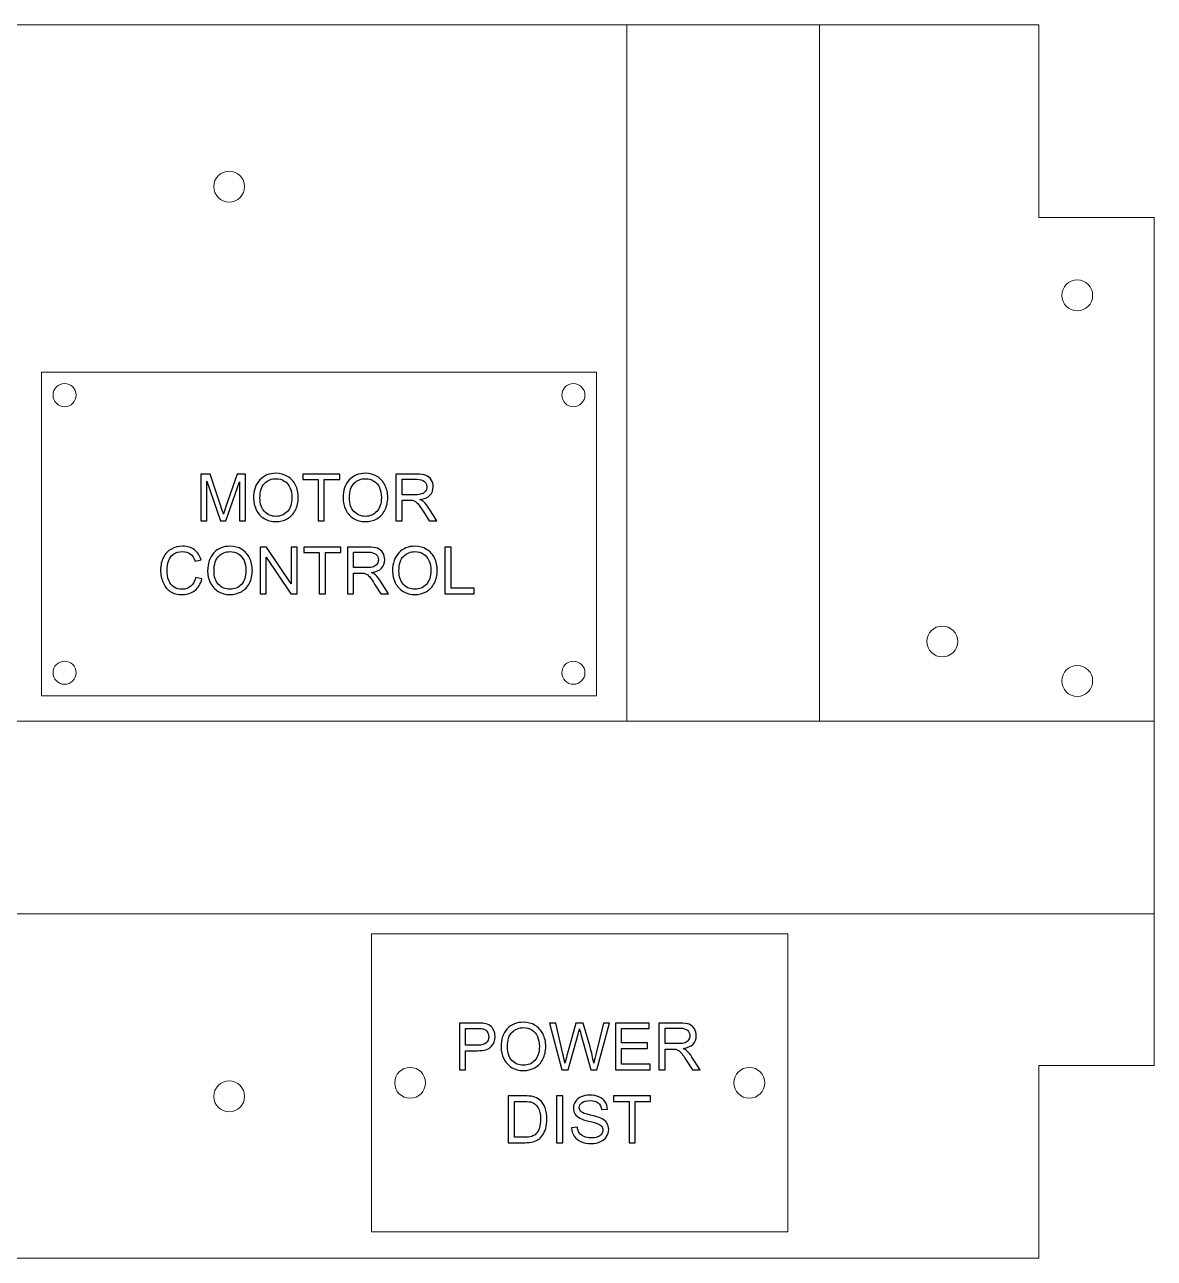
# Model space of a CAD drawing. Header units: millimetres. Extents: x -123 to 400, y -89 to 71.
# Drawn here: x 253.2 to 399.8, y -88.7 to 71.3 of the extents above; entities that cross this region are included whole.
import ezdxf

# ---------------------------------------------------------------- set-up
doc = ezdxf.new("R2010")
doc.units = ezdxf.units.MM
doc.header["$MEASUREMENT"] = 0
doc.layers.add('Layer 1', color=7, linetype='Continuous')

msp = doc.modelspace()

# ---------------------------------------------------------------- linework, layer by layer
at = {"layer": 'Layer 1', "color": 250, "lineweight": 20}
for points in [[(331.3359, -19.0245), (356.3359, -19.0245), (356.3359, 71.3127), (331.3359, 71.3127), (331.3359, -19.0245)], [(255.4112, -15.7364), (327.4112, -15.7364), (327.4112, 26.2636), (255.4112, 26.2636), (255.4112, -15.7364)], [(251.0553, -44.0246), (399.7633, -44.0246), (399.7633, -19.0246), (251.0553, -19.0246), (251.0553, -44.0246)], [(298.2304, -85.2494), (352.2304, -85.2494), (352.2304, -46.611), (298.2304, -46.611), (298.2304, -85.2494)]]:
    msp.add_lwpolyline(points, close=True, dxfattribs=at)
for centre, major_axis in [((279.7634, 50.3127), (0, 2)), ((389.7633, 36.1984), (0, 2)), ((258.4112, 23.2636), (0, 1.5)), ((324.4112, 23.2636), (0, 1.5)), ((372.2633, -8.6874), (0, 2)), ((258.4112, -12.7364), (0, 1.5)), ((324.4112, -12.7364), (0, 1.5)), ((389.7633, -13.8016), (0, 2)), ((303.2304, -65.9302), (0, 2)), ((347.2304, -65.9302), (0, 2)), ((279.7634, -67.6873), (0, 2))]:
    msp.add_ellipse(centre, major_axis=major_axis, ratio=1, dxfattribs=at)
msp.add_open_spline([(174.7633, 71.3127), (174.7633, 71.3127), (384.7633, 71.3127), (384.7633, 71.3127), (384.7633, 71.3127), (384.7633, 71.3127), (384.7633, 46.3127), (384.7633, 46.3127), (384.7633, 46.3127), (384.7633, 46.3127), (399.7633, 46.3127), (399.7633, 46.3127), (399.7633, 46.3127), (399.7633, 46.3127), (399.7633, -63.6873), (399.7633, -63.6873), (399.7633, -63.6873), (399.7633, -63.6873), (384.7633, -63.6873), (384.7633, -63.6873), (384.7633, -63.6873), (384.7633, -63.6873), (384.7633, -88.6873), (384.7633, -88.6873), (384.7633, -88.6873), (384.7633, -88.6873), (174.7633, -88.6873), (174.7633, -88.6873), (174.7633, -88.6873), (174.7633, -88.6873), (174.7633, -63.6873), (174.7633, -63.6873), (174.7633, -63.6873), (174.7633, -63.6873), (159.7633, -63.6873), (159.7633, -63.6873), (159.7633, -63.6873), (159.7633, -63.6873), (159.7633, 46.3127), (159.7633, 46.3127), (159.7633, 46.3127), (159.7633, 46.3127), (174.7633, 46.3127), (174.7633, 46.3127), (174.7633, 46.3127), (174.7633, 46.3127), (174.7633, 71.3127), (174.7633, 71.3127)], degree=3, knots=[0, 0, 0, 0, 0.07692308, 0.07692308, 0.07692308, 0.07692308, 0.15384615, 0.15384615, 0.15384615, 0.15384615, 0.23076923, 0.23076923, 0.23076923, 0.23076923, 0.30769231, 0.30769231, 0.30769231, 0.30769231, 0.38461538, 0.38461538, 0.38461538, 0.38461538, 0.46153846, 0.46153846, 0.46153846, 0.46153846, 0.53846154, 0.53846154, 0.53846154, 0.53846154, 0.61538462, 0.61538462, 0.61538462, 0.61538462, 0.69230769, 0.69230769, 0.69230769, 0.69230769, 0.76923077, 0.76923077, 0.76923077, 0.76923077, 0.84615385, 0.84615385, 0.84615385, 0.84615385, 1, 1, 1, 1], dxfattribs=at)
at = {"layer": 'Layer 1', "color": 250}
for points, knots in [([(276.0978, 6.9618), (276.0978, 6.9618), (276.0978, 13.024), (276.0978, 13.024), (276.0978, 13.024), (276.0978, 13.024), (277.3001, 13.024), (277.3001, 13.024), (277.3001, 13.024), (277.3001, 13.024), (278.7338, 8.7328), (278.7338, 8.7328), (278.7338, 8.7328), (278.8664, 8.3334), (278.9624, 8.0342), (279.023, 7.8353), (279.023, 7.8353), (279.0922, 8.0554), (279.2008, 8.38), (279.3476, 8.8075), (279.3476, 8.8075), (279.3476, 8.8075), (280.8067, 13.024), (280.8067, 13.024), (280.8067, 13.024), (280.8067, 13.024), (281.8806, 13.024), (281.8806, 13.024), (281.8806, 13.024), (281.8806, 13.024), (281.8806, 6.9618), (281.8806, 6.9618), (281.8806, 6.9618), (281.8806, 6.9618), (281.1101, 6.9618), (281.1101, 6.9618), (281.1101, 6.9618), (281.1101, 6.9618), (281.1101, 12.0334), (281.1101, 12.0334), (281.1101, 12.0334), (281.1101, 12.0334), (279.3405, 6.9618), (279.3405, 6.9618), (279.3405, 6.9618), (279.3405, 6.9618), (278.6181, 6.9618), (278.6181, 6.9618), (278.6181, 6.9618), (278.6181, 6.9618), (276.8683, 12.1265), (276.8683, 12.1265), (276.8683, 12.1265), (276.8683, 12.1265), (276.8683, 6.9618), (276.8683, 6.9618), (276.8683, 6.9618), (276.8683, 6.9618), (276.0978, 6.9618), (276.0978, 6.9618)], [0, 0, 0, 0, 0.0625, 0.0625, 0.0625, 0.0625, 0.125, 0.125, 0.125, 0.125, 0.1875, 0.1875, 0.1875, 0.1875, 0.25, 0.25, 0.25, 0.25, 0.3125, 0.3125, 0.3125, 0.3125, 0.375, 0.375, 0.375, 0.375, 0.4375, 0.4375, 0.4375, 0.4375, 0.5, 0.5, 0.5, 0.5, 0.5625, 0.5625, 0.5625, 0.5625, 0.625, 0.625, 0.625, 0.625, 0.6875, 0.6875, 0.6875, 0.6875, 0.75, 0.75, 0.75, 0.75, 0.8125, 0.8125, 0.8125, 0.8125, 0.875, 0.875, 0.875, 0.875, 1, 1, 1, 1]), ([(282.922, 9.9124), (282.922, 10.9172), (283.1929, 11.7046), (283.7334, 12.2732), (283.7334, 12.2732), (284.2739, 12.8419), (284.9709, 13.1256), (285.8261, 13.1256), (285.8261, 13.1256), (286.3863, 13.1256), (286.8901, 12.9915), (287.3402, 12.7248), (287.3402, 12.7248), (287.7889, 12.4581), (288.1318, 12.0856), (288.3675, 11.6072), (288.3675, 11.6072), (288.6032, 11.1302), (288.7217, 10.5884), (288.7217, 9.983), (288.7217, 9.983), (288.7217, 9.3692), (288.5975, 8.8188), (288.3492, 8.3348), (288.3492, 8.3348), (288.1008, 7.8494), (287.7494, 7.4825), (287.2951, 7.2341), (287.2951, 7.2341), (286.8393, 6.9844), (286.3482, 6.8602), (285.8218, 6.8602), (285.8218, 6.8602), (285.2503, 6.8602), (284.7409, 6.9985), (284.2908, 7.2737), (284.2908, 7.2737), (283.842, 7.5488), (283.5006, 7.9242), (283.2691, 8.4011), (283.2691, 8.4011), (283.0377, 8.8767), (282.922, 9.3805), (282.922, 9.9124)], [0, 0, 0, 0, 0.08333333, 0.08333333, 0.08333333, 0.08333333, 0.16666667, 0.16666667, 0.16666667, 0.16666667, 0.25, 0.25, 0.25, 0.25, 0.33333333, 0.33333333, 0.33333333, 0.33333333, 0.41666667, 0.41666667, 0.41666667, 0.41666667, 0.5, 0.5, 0.5, 0.5, 0.58333333, 0.58333333, 0.58333333, 0.58333333, 0.66666667, 0.66666667, 0.66666667, 0.66666667, 0.75, 0.75, 0.75, 0.75, 0.83333333, 0.83333333, 0.83333333, 0.83333333, 1, 1, 1, 1]), ([(291.2942, 6.9618), (291.2942, 6.9618), (291.2942, 12.3128), (291.2942, 12.3128), (291.2942, 12.3128), (291.2942, 12.3128), (289.296, 12.3128), (289.296, 12.3128), (289.296, 12.3128), (289.296, 12.3128), (289.296, 13.024), (289.296, 13.024), (289.296, 13.024), (289.296, 13.024), (294.0967, 13.024), (294.0967, 13.024), (294.0967, 13.024), (294.0967, 13.024), (294.0967, 12.3128), (294.0967, 12.3128), (294.0967, 12.3128), (294.0967, 12.3128), (292.0985, 12.3128), (292.0985, 12.3128), (292.0985, 12.3128), (292.0985, 12.3128), (292.0985, 6.9618), (292.0985, 6.9618), (292.0985, 6.9618), (292.0985, 6.9618), (291.2942, 6.9618), (291.2942, 6.9618)], [0, 0, 0, 0, 0.11111111, 0.11111111, 0.11111111, 0.11111111, 0.22222222, 0.22222222, 0.22222222, 0.22222222, 0.33333333, 0.33333333, 0.33333333, 0.33333333, 0.44444444, 0.44444444, 0.44444444, 0.44444444, 0.55555556, 0.55555556, 0.55555556, 0.55555556, 0.66666667, 0.66666667, 0.66666667, 0.66666667, 0.77777778, 0.77777778, 0.77777778, 0.77777778, 1, 1, 1, 1]), ([(294.527, 9.9124), (294.527, 10.9172), (294.7979, 11.7046), (295.3384, 12.2732), (295.3384, 12.2732), (295.8789, 12.8419), (296.5759, 13.1256), (297.4311, 13.1256), (297.4311, 13.1256), (297.9913, 13.1256), (298.4951, 12.9915), (298.9452, 12.7248), (298.9452, 12.7248), (299.3939, 12.4581), (299.7368, 12.0856), (299.9725, 11.6072), (299.9725, 11.6072), (300.2082, 11.1302), (300.3267, 10.5884), (300.3267, 9.983), (300.3267, 9.983), (300.3267, 9.3692), (300.2025, 8.8188), (299.9542, 8.3348), (299.9542, 8.3348), (299.7058, 7.8494), (299.3544, 7.4825), (298.9001, 7.2341), (298.9001, 7.2341), (298.4443, 6.9844), (297.9532, 6.8602), (297.4268, 6.8602), (297.4268, 6.8602), (296.8553, 6.8602), (296.3459, 6.9985), (295.8958, 7.2737), (295.8958, 7.2737), (295.447, 7.5488), (295.1056, 7.9242), (294.8741, 8.4011), (294.8741, 8.4011), (294.6427, 8.8767), (294.527, 9.3805), (294.527, 9.9124)], [0, 0, 0, 0, 0.08333333, 0.08333333, 0.08333333, 0.08333333, 0.16666667, 0.16666667, 0.16666667, 0.16666667, 0.25, 0.25, 0.25, 0.25, 0.33333333, 0.33333333, 0.33333333, 0.33333333, 0.41666667, 0.41666667, 0.41666667, 0.41666667, 0.5, 0.5, 0.5, 0.5, 0.58333333, 0.58333333, 0.58333333, 0.58333333, 0.66666667, 0.66666667, 0.66666667, 0.66666667, 0.75, 0.75, 0.75, 0.75, 0.83333333, 0.83333333, 0.83333333, 0.83333333, 1, 1, 1, 1]), ([(301.3752, 6.9618), (301.3752, 6.9618), (301.3752, 13.024), (301.3752, 13.024), (301.3752, 13.024), (301.3752, 13.024), (304.0619, 13.024), (304.0619, 13.024), (304.0619, 13.024), (304.6024, 13.024), (305.013, 12.9689), (305.2938, 12.8603), (305.2938, 12.8603), (305.5747, 12.7516), (305.799, 12.5597), (305.9669, 12.2845), (305.9669, 12.2845), (306.1349, 12.0094), (306.2181, 11.7046), (306.2181, 11.3715), (306.2181, 11.3715), (306.2181, 10.9411), (306.0784, 10.5785), (305.8004, 10.2836), (305.8004, 10.2836), (305.5224, 9.9886), (305.0935, 9.8024), (304.5121, 9.7219), (304.5121, 9.7219), (304.7252, 9.6203), (304.886, 9.5187), (304.9961, 9.42), (304.9961, 9.42), (305.2303, 9.2055), (305.4519, 8.936), (305.6593, 8.6128), (305.6593, 8.6128), (305.6593, 8.6128), (306.7078, 6.9618), (306.7078, 6.9618), (306.7078, 6.9618), (306.7078, 6.9618), (305.7059, 6.9618), (305.7059, 6.9618), (305.7059, 6.9618), (305.7059, 6.9618), (304.9044, 8.2233), (304.9044, 8.2233), (304.9044, 8.2233), (304.6715, 8.5888), (304.4782, 8.8668), (304.3272, 9.0601), (304.3272, 9.0601), (304.1748, 9.2535), (304.0394, 9.3875), (303.9194, 9.4651), (303.9194, 9.4651), (303.8009, 9.5413), (303.6781, 9.5949), (303.5539, 9.626), (303.5539, 9.626), (303.4636, 9.6443), (303.3155, 9.6542), (303.108, 9.6542), (303.108, 9.6542), (303.108, 9.6542), (302.1795, 9.6542), (302.1795, 9.6542), (302.1795, 9.6542), (302.1795, 9.6542), (302.1795, 6.9618), (302.1795, 6.9618), (302.1795, 6.9618), (302.1795, 6.9618), (301.3752, 6.9618), (301.3752, 6.9618)], [0, 0, 0, 0, 0.05, 0.05, 0.05, 0.05, 0.1, 0.1, 0.1, 0.1, 0.15, 0.15, 0.15, 0.15, 0.2, 0.2, 0.2, 0.2, 0.25, 0.25, 0.25, 0.25, 0.3, 0.3, 0.3, 0.3, 0.35, 0.35, 0.35, 0.35, 0.4, 0.4, 0.4, 0.4, 0.45, 0.45, 0.45, 0.45, 0.5, 0.5, 0.5, 0.5, 0.55, 0.55, 0.55, 0.55, 0.6, 0.6, 0.6, 0.6, 0.65, 0.65, 0.65, 0.65, 0.7, 0.7, 0.7, 0.7, 0.75, 0.75, 0.75, 0.75, 0.8, 0.8, 0.8, 0.8, 0.85, 0.85, 0.85, 0.85, 0.9, 0.9, 0.9, 0.9, 1, 1, 1, 1]), ([(283.7517, 9.8983), (283.7517, 9.1688), (283.9479, 8.5945), (284.3402, 8.1754), (284.3402, 8.1754), (284.7325, 7.7563), (285.2249, 7.546), (285.8176, 7.546), (285.8176, 7.546), (286.4216, 7.546), (286.9169, 7.7577), (287.3078, 8.181), (287.3078, 8.181), (287.6972, 8.6043), (287.892, 9.2055), (287.892, 9.9844), (287.892, 9.9844), (287.892, 10.4769), (287.8087, 10.9073), (287.6422, 11.2742), (287.6422, 11.2742), (287.4757, 11.6411), (287.2316, 11.9261), (286.9112, 12.1279), (286.9112, 12.1279), (286.5895, 12.3297), (286.2297, 12.4313), (285.8303, 12.4313), (285.8303, 12.4313), (285.263, 12.4313), (284.7748, 12.2366), (284.3656, 11.8471), (284.3656, 11.8471), (283.9564, 11.4576), (283.7517, 10.8085), (283.7517, 9.8983)], [0, 0, 0, 0, 0.1, 0.1, 0.1, 0.1, 0.2, 0.2, 0.2, 0.2, 0.3, 0.3, 0.3, 0.3, 0.4, 0.4, 0.4, 0.4, 0.5, 0.5, 0.5, 0.5, 0.6, 0.6, 0.6, 0.6, 0.7, 0.7, 0.7, 0.7, 0.8, 0.8, 0.8, 0.8, 1, 1, 1, 1]), ([(295.3567, 9.8983), (295.3567, 9.1688), (295.5529, 8.5945), (295.9452, 8.1754), (295.9452, 8.1754), (296.3375, 7.7563), (296.8299, 7.546), (297.4226, 7.546), (297.4226, 7.546), (298.0266, 7.546), (298.5219, 7.7577), (298.9128, 8.181), (298.9128, 8.181), (299.3022, 8.6043), (299.497, 9.2055), (299.497, 9.9844), (299.497, 9.9844), (299.497, 10.4769), (299.4137, 10.9073), (299.2472, 11.2742), (299.2472, 11.2742), (299.0807, 11.6411), (298.8366, 11.9261), (298.5162, 12.1279), (298.5162, 12.1279), (298.1945, 12.3297), (297.8347, 12.4313), (297.4353, 12.4313), (297.4353, 12.4313), (296.868, 12.4313), (296.3798, 12.2366), (295.9706, 11.8471), (295.9706, 11.8471), (295.5614, 11.4576), (295.3567, 10.8085), (295.3567, 9.8983)], [0, 0, 0, 0, 0.1, 0.1, 0.1, 0.1, 0.2, 0.2, 0.2, 0.2, 0.3, 0.3, 0.3, 0.3, 0.4, 0.4, 0.4, 0.4, 0.5, 0.5, 0.5, 0.5, 0.6, 0.6, 0.6, 0.6, 0.7, 0.7, 0.7, 0.7, 0.8, 0.8, 0.8, 0.8, 1, 1, 1, 1]), ([(302.1795, 10.3485), (302.1795, 10.3485), (303.9011, 10.3485), (303.9011, 10.3485), (303.9011, 10.3485), (304.268, 10.3485), (304.553, 10.3866), (304.759, 10.4628), (304.759, 10.4628), (304.9651, 10.5376), (305.1217, 10.6589), (305.2275, 10.8268), (305.2275, 10.8268), (305.3348, 10.9934), (305.3884, 11.174), (305.3884, 11.3701), (305.3884, 11.3701), (305.3884, 11.6566), (305.2854, 11.8937), (305.0779, 12.0785), (305.0779, 12.0785), (304.8705, 12.2634), (304.5431, 12.3551), (304.0958, 12.3551), (304.0958, 12.3551), (304.0958, 12.3551), (302.1795, 12.3551), (302.1795, 12.3551), (302.1795, 12.3551), (302.1795, 12.3551), (302.1795, 10.3485), (302.1795, 10.3485)], [0, 0, 0, 0, 0.11111111, 0.11111111, 0.11111111, 0.11111111, 0.22222222, 0.22222222, 0.22222222, 0.22222222, 0.33333333, 0.33333333, 0.33333333, 0.33333333, 0.44444444, 0.44444444, 0.44444444, 0.44444444, 0.55555556, 0.55555556, 0.55555556, 0.55555556, 0.66666667, 0.66666667, 0.66666667, 0.66666667, 0.77777778, 0.77777778, 0.77777778, 0.77777778, 1, 1, 1, 1]), ([(275.4142, -0.3703), (275.4142, -0.3703), (276.2185, -0.5735), (276.2185, -0.5735), (276.2185, -0.5735), (276.0506, -1.2325), (275.7486, -1.7335), (275.3126, -2.0792), (275.3126, -2.0792), (274.8765, -2.4249), (274.3431, -2.5985), (273.7123, -2.5985), (273.7123, -2.5985), (273.0604, -2.5985), (272.5298, -2.4659), (272.1206, -2.1992), (272.1206, -2.1992), (271.7114, -1.9339), (271.4009, -1.5486), (271.1879, -1.0449), (271.1879, -1.0449), (270.9748, -0.5397), (270.8675, 0.0008), (270.8675, 0.5793), (270.8675, 0.5793), (270.8675, 1.2101), (270.9875, 1.7604), (271.2288, 2.2303), (271.2288, 2.2303), (271.4701, 2.7002), (271.813, 3.0573), (272.2575, 3.3014), (272.2575, 3.3014), (272.702, 3.5455), (273.1916, 3.6669), (273.725, 3.6669), (273.725, 3.6669), (274.3318, 3.6669), (274.8412, 3.513), (275.2533, 3.204), (275.2533, 3.204), (275.6667, 2.895), (275.9546, 2.4618), (276.1169, 1.903), (276.1169, 1.903), (276.1169, 1.903), (275.3295, 1.7167), (275.3295, 1.7167), (275.3295, 1.7167), (275.1898, 2.157), (274.9852, 2.4787), (274.7185, 2.6791), (274.7185, 2.6791), (274.4518, 2.8809), (274.1159, 2.9811), (273.7109, 2.9811), (273.7109, 2.9811), (273.2467, 2.9811), (272.8572, 2.8696), (272.5454, 2.6466), (272.5454, 2.6466), (272.2335, 2.4237), (272.0134, 2.1231), (271.8878, 1.7477), (271.8878, 1.7477), (271.7608, 1.371), (271.6973, 0.9829), (271.6973, 0.5836), (271.6973, 0.5836), (271.6973, 0.0685), (271.7721, -0.3816), (271.9216, -0.7655), (271.9216, -0.7655), (272.0712, -1.1507), (272.3041, -1.4372), (272.6201, -1.6277), (272.6201, -1.6277), (272.9362, -1.8182), (273.2777, -1.9127), (273.646, -1.9127), (273.646, -1.9127), (274.0948, -1.9127), (274.4729, -1.7829), (274.7834, -1.5246), (274.7834, -1.5246), (275.0938, -1.265), (275.3041, -0.8812), (275.4142, -0.3703)], [0, 0, 0, 0, 0.04347826, 0.04347826, 0.04347826, 0.04347826, 0.08695652, 0.08695652, 0.08695652, 0.08695652, 0.13043478, 0.13043478, 0.13043478, 0.13043478, 0.17391304, 0.17391304, 0.17391304, 0.17391304, 0.2173913, 0.2173913, 0.2173913, 0.2173913, 0.26086957, 0.26086957, 0.26086957, 0.26086957, 0.30434783, 0.30434783, 0.30434783, 0.30434783, 0.34782609, 0.34782609, 0.34782609, 0.34782609, 0.39130435, 0.39130435, 0.39130435, 0.39130435, 0.43478261, 0.43478261, 0.43478261, 0.43478261, 0.47826087, 0.47826087, 0.47826087, 0.47826087, 0.52173913, 0.52173913, 0.52173913, 0.52173913, 0.56521739, 0.56521739, 0.56521739, 0.56521739, 0.60869565, 0.60869565, 0.60869565, 0.60869565, 0.65217391, 0.65217391, 0.65217391, 0.65217391, 0.69565217, 0.69565217, 0.69565217, 0.69565217, 0.73913043, 0.73913043, 0.73913043, 0.73913043, 0.7826087, 0.7826087, 0.7826087, 0.7826087, 0.82608696, 0.82608696, 0.82608696, 0.82608696, 0.86956522, 0.86956522, 0.86956522, 0.86956522, 0.91304348, 0.91304348, 0.91304348, 0.91304348, 1, 1, 1, 1]), ([(276.965, 0.4537), (276.965, 1.4585), (277.2359, 2.2459), (277.7764, 2.8145), (277.7764, 2.8145), (278.3169, 3.3832), (279.0139, 3.6669), (279.8691, 3.6669), (279.8691, 3.6669), (280.4293, 3.6669), (280.9331, 3.5328), (281.3832, 3.2661), (281.3832, 3.2661), (281.8319, 2.9994), (282.1748, 2.6269), (282.4105, 2.1485), (282.4105, 2.1485), (282.6462, 1.6715), (282.7647, 1.1297), (282.7647, 0.5243), (282.7647, 0.5243), (282.7647, -0.0895), (282.6405, -0.6399), (282.3922, -1.1239), (282.3922, -1.1239), (282.1438, -1.6093), (281.7924, -1.9762), (281.3381, -2.2246), (281.3381, -2.2246), (280.8823, -2.4743), (280.3912, -2.5985), (279.8648, -2.5985), (279.8648, -2.5985), (279.2933, -2.5985), (278.7839, -2.4602), (278.3338, -2.185), (278.3338, -2.185), (277.885, -1.9099), (277.5436, -1.5345), (277.3121, -1.0576), (277.3121, -1.0576), (277.0807, -0.582), (276.965, -0.0782), (276.965, 0.4537)], [0, 0, 0, 0, 0.08333333, 0.08333333, 0.08333333, 0.08333333, 0.16666667, 0.16666667, 0.16666667, 0.16666667, 0.25, 0.25, 0.25, 0.25, 0.33333333, 0.33333333, 0.33333333, 0.33333333, 0.41666667, 0.41666667, 0.41666667, 0.41666667, 0.5, 0.5, 0.5, 0.5, 0.58333333, 0.58333333, 0.58333333, 0.58333333, 0.66666667, 0.66666667, 0.66666667, 0.66666667, 0.75, 0.75, 0.75, 0.75, 0.83333333, 0.83333333, 0.83333333, 0.83333333, 1, 1, 1, 1]), ([(283.7878, -2.4969), (283.7878, -2.4969), (283.7878, 3.5653), (283.7878, 3.5653), (283.7878, 3.5653), (283.7878, 3.5653), (284.6119, 3.5653), (284.6119, 3.5653), (284.6119, 3.5653), (284.6119, 3.5653), (287.7925, -1.193), (287.7925, -1.193), (287.7925, -1.193), (287.7925, -1.193), (287.7925, 3.5653), (287.7925, 3.5653), (287.7925, 3.5653), (287.7925, 3.5653), (288.563, 3.5653), (288.563, 3.5653), (288.563, 3.5653), (288.563, 3.5653), (288.563, -2.4969), (288.563, -2.4969), (288.563, -2.4969), (288.563, -2.4969), (287.7389, -2.4969), (287.7389, -2.4969), (287.7389, -2.4969), (287.7389, -2.4969), (284.5582, 2.2614), (284.5582, 2.2614), (284.5582, 2.2614), (284.5582, 2.2614), (284.5582, -2.4969), (284.5582, -2.4969), (284.5582, -2.4969), (284.5582, -2.4969), (283.7878, -2.4969), (283.7878, -2.4969)], [0, 0, 0, 0, 0.09090909, 0.09090909, 0.09090909, 0.09090909, 0.18181818, 0.18181818, 0.18181818, 0.18181818, 0.27272727, 0.27272727, 0.27272727, 0.27272727, 0.36363636, 0.36363636, 0.36363636, 0.36363636, 0.45454545, 0.45454545, 0.45454545, 0.45454545, 0.54545455, 0.54545455, 0.54545455, 0.54545455, 0.63636364, 0.63636364, 0.63636364, 0.63636364, 0.72727273, 0.72727273, 0.72727273, 0.72727273, 0.81818182, 0.81818182, 0.81818182, 0.81818182, 1, 1, 1, 1]), ([(291.4516, -2.4969), (291.4516, -2.4969), (291.4516, 2.8541), (291.4516, 2.8541), (291.4516, 2.8541), (291.4516, 2.8541), (289.4534, 2.8541), (289.4534, 2.8541), (289.4534, 2.8541), (289.4534, 2.8541), (289.4534, 3.5653), (289.4534, 3.5653), (289.4534, 3.5653), (289.4534, 3.5653), (294.2541, 3.5653), (294.2541, 3.5653), (294.2541, 3.5653), (294.2541, 3.5653), (294.2541, 2.8541), (294.2541, 2.8541), (294.2541, 2.8541), (294.2541, 2.8541), (292.2559, 2.8541), (292.2559, 2.8541), (292.2559, 2.8541), (292.2559, 2.8541), (292.2559, -2.4969), (292.2559, -2.4969), (292.2559, -2.4969), (292.2559, -2.4969), (291.4516, -2.4969), (291.4516, -2.4969)], [0, 0, 0, 0, 0.11111111, 0.11111111, 0.11111111, 0.11111111, 0.22222222, 0.22222222, 0.22222222, 0.22222222, 0.33333333, 0.33333333, 0.33333333, 0.33333333, 0.44444444, 0.44444444, 0.44444444, 0.44444444, 0.55555556, 0.55555556, 0.55555556, 0.55555556, 0.66666667, 0.66666667, 0.66666667, 0.66666667, 0.77777778, 0.77777778, 0.77777778, 0.77777778, 1, 1, 1, 1]), ([(295.0993, -2.4969), (295.0993, -2.4969), (295.0993, 3.5653), (295.0993, 3.5653), (295.0993, 3.5653), (295.0993, 3.5653), (297.786, 3.5653), (297.786, 3.5653), (297.786, 3.5653), (298.3265, 3.5653), (298.7371, 3.5102), (299.0179, 3.4016), (299.0179, 3.4016), (299.2988, 3.2929), (299.5231, 3.101), (299.691, 2.8258), (299.691, 2.8258), (299.859, 2.5507), (299.9422, 2.2459), (299.9422, 1.9128), (299.9422, 1.9128), (299.9422, 1.4824), (299.8025, 1.1198), (299.5245, 0.8249), (299.5245, 0.8249), (299.2465, 0.5299), (298.8176, 0.3437), (298.2362, 0.2632), (298.2362, 0.2632), (298.4493, 0.1616), (298.6101, 0.06), (298.7202, -0.0387), (298.7202, -0.0387), (298.9544, -0.2532), (299.176, -0.5227), (299.3834, -0.8459), (299.3834, -0.8459), (299.3834, -0.8459), (300.4319, -2.4969), (300.4319, -2.4969), (300.4319, -2.4969), (300.4319, -2.4969), (299.43, -2.4969), (299.43, -2.4969), (299.43, -2.4969), (299.43, -2.4969), (298.6285, -1.2354), (298.6285, -1.2354), (298.6285, -1.2354), (298.3956, -0.8699), (298.2023, -0.5919), (298.0513, -0.3986), (298.0513, -0.3986), (297.8989, -0.2052), (297.7635, -0.0712), (297.6435, 0.0064), (297.6435, 0.0064), (297.525, 0.0826), (297.4022, 0.1362), (297.278, 0.1673), (297.278, 0.1673), (297.1877, 0.1856), (297.0396, 0.1955), (296.8321, 0.1955), (296.8321, 0.1955), (296.8321, 0.1955), (295.9036, 0.1955), (295.9036, 0.1955), (295.9036, 0.1955), (295.9036, 0.1955), (295.9036, -2.4969), (295.9036, -2.4969), (295.9036, -2.4969), (295.9036, -2.4969), (295.0993, -2.4969), (295.0993, -2.4969)], [0, 0, 0, 0, 0.05, 0.05, 0.05, 0.05, 0.1, 0.1, 0.1, 0.1, 0.15, 0.15, 0.15, 0.15, 0.2, 0.2, 0.2, 0.2, 0.25, 0.25, 0.25, 0.25, 0.3, 0.3, 0.3, 0.3, 0.35, 0.35, 0.35, 0.35, 0.4, 0.4, 0.4, 0.4, 0.45, 0.45, 0.45, 0.45, 0.5, 0.5, 0.5, 0.5, 0.55, 0.55, 0.55, 0.55, 0.6, 0.6, 0.6, 0.6, 0.65, 0.65, 0.65, 0.65, 0.7, 0.7, 0.7, 0.7, 0.75, 0.75, 0.75, 0.75, 0.8, 0.8, 0.8, 0.8, 0.85, 0.85, 0.85, 0.85, 0.9, 0.9, 0.9, 0.9, 1, 1, 1, 1]), ([(300.9512, 0.4537), (300.9512, 1.4585), (301.2221, 2.2459), (301.7626, 2.8145), (301.7626, 2.8145), (302.3031, 3.3832), (303.0001, 3.6669), (303.8553, 3.6669), (303.8553, 3.6669), (304.4155, 3.6669), (304.9193, 3.5328), (305.3694, 3.2661), (305.3694, 3.2661), (305.8181, 2.9994), (306.161, 2.6269), (306.3967, 2.1485), (306.3967, 2.1485), (306.6324, 1.6715), (306.7509, 1.1297), (306.7509, 0.5243), (306.7509, 0.5243), (306.7509, -0.0895), (306.6267, -0.6399), (306.3784, -1.1239), (306.3784, -1.1239), (306.13, -1.6093), (305.7786, -1.9762), (305.3243, -2.2246), (305.3243, -2.2246), (304.8685, -2.4743), (304.3774, -2.5985), (303.851, -2.5985), (303.851, -2.5985), (303.2795, -2.5985), (302.7701, -2.4602), (302.32, -2.185), (302.32, -2.185), (301.8712, -1.9099), (301.5298, -1.5345), (301.2983, -1.0576), (301.2983, -1.0576), (301.0669, -0.582), (300.9512, -0.0782), (300.9512, 0.4537)], [0, 0, 0, 0, 0.08333333, 0.08333333, 0.08333333, 0.08333333, 0.16666667, 0.16666667, 0.16666667, 0.16666667, 0.25, 0.25, 0.25, 0.25, 0.33333333, 0.33333333, 0.33333333, 0.33333333, 0.41666667, 0.41666667, 0.41666667, 0.41666667, 0.5, 0.5, 0.5, 0.5, 0.58333333, 0.58333333, 0.58333333, 0.58333333, 0.66666667, 0.66666667, 0.66666667, 0.66666667, 0.75, 0.75, 0.75, 0.75, 0.83333333, 0.83333333, 0.83333333, 0.83333333, 1, 1, 1, 1]), ([(307.7486, -2.4969), (307.7486, -2.4969), (307.7486, 3.5653), (307.7486, 3.5653), (307.7486, 3.5653), (307.7486, 3.5653), (308.5529, 3.5653), (308.5529, 3.5653), (308.5529, 3.5653), (308.5529, 3.5653), (308.5529, -1.7857), (308.5529, -1.7857), (308.5529, -1.7857), (308.5529, -1.7857), (311.5332, -1.7857), (311.5332, -1.7857), (311.5332, -1.7857), (311.5332, -1.7857), (311.5332, -2.4969), (311.5332, -2.4969), (311.5332, -2.4969), (311.5332, -2.4969), (307.7486, -2.4969), (307.7486, -2.4969)], [0, 0, 0, 0, 0.14285714, 0.14285714, 0.14285714, 0.14285714, 0.28571429, 0.28571429, 0.28571429, 0.28571429, 0.42857143, 0.42857143, 0.42857143, 0.42857143, 0.57142857, 0.57142857, 0.57142857, 0.57142857, 0.71428571, 0.71428571, 0.71428571, 0.71428571, 1, 1, 1, 1]), ([(277.7947, 0.4396), (277.7947, -0.2899), (277.9909, -0.8642), (278.3832, -1.2833), (278.3832, -1.2833), (278.7755, -1.7024), (279.2679, -1.9127), (279.8606, -1.9127), (279.8606, -1.9127), (280.4646, -1.9127), (280.9599, -1.701), (281.3508, -1.2777), (281.3508, -1.2777), (281.7402, -0.8544), (281.935, -0.2532), (281.935, 0.5257), (281.935, 0.5257), (281.935, 1.0182), (281.8517, 1.4486), (281.6852, 1.8155), (281.6852, 1.8155), (281.5187, 2.1824), (281.2746, 2.4674), (280.9542, 2.6692), (280.9542, 2.6692), (280.6325, 2.871), (280.2727, 2.9726), (279.8733, 2.9726), (279.8733, 2.9726), (279.306, 2.9726), (278.8178, 2.7779), (278.4086, 2.3884), (278.4086, 2.3884), (277.9994, 1.9989), (277.7947, 1.3498), (277.7947, 0.4396)], [0, 0, 0, 0, 0.1, 0.1, 0.1, 0.1, 0.2, 0.2, 0.2, 0.2, 0.3, 0.3, 0.3, 0.3, 0.4, 0.4, 0.4, 0.4, 0.5, 0.5, 0.5, 0.5, 0.6, 0.6, 0.6, 0.6, 0.7, 0.7, 0.7, 0.7, 0.8, 0.8, 0.8, 0.8, 1, 1, 1, 1]), ([(295.9036, 0.8898), (295.9036, 0.8898), (297.6252, 0.8898), (297.6252, 0.8898), (297.6252, 0.8898), (297.9921, 0.8898), (298.2771, 0.9279), (298.4831, 1.0041), (298.4831, 1.0041), (298.6892, 1.0789), (298.8458, 1.2002), (298.9516, 1.3681), (298.9516, 1.3681), (299.0589, 1.5347), (299.1125, 1.7153), (299.1125, 1.9114), (299.1125, 1.9114), (299.1125, 2.1979), (299.0095, 2.435), (298.802, 2.6198), (298.802, 2.6198), (298.5946, 2.8047), (298.2672, 2.8964), (297.8199, 2.8964), (297.8199, 2.8964), (297.8199, 2.8964), (295.9036, 2.8964), (295.9036, 2.8964), (295.9036, 2.8964), (295.9036, 2.8964), (295.9036, 0.8898), (295.9036, 0.8898)], [0, 0, 0, 0, 0.11111111, 0.11111111, 0.11111111, 0.11111111, 0.22222222, 0.22222222, 0.22222222, 0.22222222, 0.33333333, 0.33333333, 0.33333333, 0.33333333, 0.44444444, 0.44444444, 0.44444444, 0.44444444, 0.55555556, 0.55555556, 0.55555556, 0.55555556, 0.66666667, 0.66666667, 0.66666667, 0.66666667, 0.77777778, 0.77777778, 0.77777778, 0.77777778, 1, 1, 1, 1]), ([(301.7809, 0.4396), (301.7809, -0.2899), (301.9771, -0.8642), (302.3694, -1.2833), (302.3694, -1.2833), (302.7617, -1.7024), (303.2541, -1.9127), (303.8468, -1.9127), (303.8468, -1.9127), (304.4508, -1.9127), (304.9461, -1.701), (305.337, -1.2777), (305.337, -1.2777), (305.7264, -0.8544), (305.9212, -0.2532), (305.9212, 0.5257), (305.9212, 0.5257), (305.9212, 1.0182), (305.8379, 1.4486), (305.6714, 1.8155), (305.6714, 1.8155), (305.5049, 2.1824), (305.2608, 2.4674), (304.9404, 2.6692), (304.9404, 2.6692), (304.6187, 2.871), (304.2589, 2.9726), (303.8595, 2.9726), (303.8595, 2.9726), (303.2922, 2.9726), (302.804, 2.7779), (302.3948, 2.3884), (302.3948, 2.3884), (301.9856, 1.9989), (301.7809, 1.3498), (301.7809, 0.4396)], [0, 0, 0, 0, 0.1, 0.1, 0.1, 0.1, 0.2, 0.2, 0.2, 0.2, 0.3, 0.3, 0.3, 0.3, 0.4, 0.4, 0.4, 0.4, 0.5, 0.5, 0.5, 0.5, 0.6, 0.6, 0.6, 0.6, 0.7, 0.7, 0.7, 0.7, 0.8, 0.8, 0.8, 0.8, 1, 1, 1, 1]), ([(309.6199, -64.232), (309.6199, -64.232), (309.6199, -58.1698), (309.6199, -58.1698), (309.6199, -58.1698), (309.6199, -58.1698), (311.9088, -58.1698), (311.9088, -58.1698), (311.9088, -58.1698), (312.3109, -58.1698), (312.6186, -58.1896), (312.8316, -58.2277), (312.8316, -58.2277), (313.1294, -58.2771), (313.3792, -58.3716), (313.5809, -58.5099), (313.5809, -58.5099), (313.7827, -58.6496), (313.945, -58.8444), (314.0678, -59.0941), (314.0678, -59.0941), (314.1905, -59.3439), (314.2512, -59.6191), (314.2512, -59.9196), (314.2512, -59.9196), (314.2512, -60.4333), (314.0875, -60.8693), (313.7587, -61.2249), (313.7587, -61.2249), (313.4314, -61.5819), (312.8373, -61.7597), (311.9793, -61.7597), (311.9793, -61.7597), (311.9793, -61.7597), (310.4243, -61.7597), (310.4243, -61.7597), (310.4243, -61.7597), (310.4243, -61.7597), (310.4243, -64.232), (310.4243, -64.232), (310.4243, -64.232), (310.4243, -64.232), (309.6199, -64.232), (309.6199, -64.232)], [0, 0, 0, 0, 0.08333333, 0.08333333, 0.08333333, 0.08333333, 0.16666667, 0.16666667, 0.16666667, 0.16666667, 0.25, 0.25, 0.25, 0.25, 0.33333333, 0.33333333, 0.33333333, 0.33333333, 0.41666667, 0.41666667, 0.41666667, 0.41666667, 0.5, 0.5, 0.5, 0.5, 0.58333333, 0.58333333, 0.58333333, 0.58333333, 0.66666667, 0.66666667, 0.66666667, 0.66666667, 0.75, 0.75, 0.75, 0.75, 0.83333333, 0.83333333, 0.83333333, 0.83333333, 1, 1, 1, 1]), ([(310.4243, -61.0485), (310.4243, -61.0485), (311.9906, -61.0485), (311.9906, -61.0485), (311.9906, -61.0485), (312.5099, -61.0485), (312.8768, -60.9526), (313.0955, -60.7592), (313.0955, -60.7592), (313.3128, -60.5659), (313.4215, -60.295), (313.4215, -59.9436), (313.4215, -59.9436), (313.4215, -59.691), (313.358, -59.4737), (313.2296, -59.2931), (313.2296, -59.2931), (313.1012, -59.1125), (312.9318, -58.9925), (312.723, -58.9347), (312.723, -58.9347), (312.5875, -58.8994), (312.3377, -58.881), (311.9751, -58.881), (311.9751, -58.881), (311.9751, -58.881), (310.4243, -58.881), (310.4243, -58.881), (310.4243, -58.881), (310.4243, -58.881), (310.4243, -61.0485), (310.4243, -61.0485)], [0, 0, 0, 0, 0.11111111, 0.11111111, 0.11111111, 0.11111111, 0.22222222, 0.22222222, 0.22222222, 0.22222222, 0.33333333, 0.33333333, 0.33333333, 0.33333333, 0.44444444, 0.44444444, 0.44444444, 0.44444444, 0.55555556, 0.55555556, 0.55555556, 0.55555556, 0.66666667, 0.66666667, 0.66666667, 0.66666667, 0.77777778, 0.77777778, 0.77777778, 0.77777778, 1, 1, 1, 1]), ([(315.0217, -61.2814), (315.0217, -60.2766), (315.2926, -59.4892), (315.8331, -58.9206), (315.8331, -58.9206), (316.3736, -58.3519), (317.0706, -58.0682), (317.9258, -58.0682), (317.9258, -58.0682), (318.486, -58.0682), (318.9898, -58.2023), (319.4399, -58.469), (319.4399, -58.469), (319.8886, -58.7357), (320.2315, -59.1082), (320.4672, -59.5866), (320.4672, -59.5866), (320.7029, -60.0636), (320.8214, -60.6054), (320.8214, -61.2108), (320.8214, -61.2108), (320.8214, -61.8246), (320.6972, -62.375), (320.4489, -62.859), (320.4489, -62.859), (320.2005, -63.3444), (319.8491, -63.7113), (319.3948, -63.9597), (319.3948, -63.9597), (318.939, -64.2094), (318.4479, -64.3336), (317.9215, -64.3336), (317.9215, -64.3336), (317.35, -64.3336), (316.8406, -64.1953), (316.3905, -63.9201), (316.3905, -63.9201), (315.9417, -63.645), (315.6003, -63.2696), (315.3688, -62.7927), (315.3688, -62.7927), (315.1374, -62.3171), (315.0217, -61.8133), (315.0217, -61.2814)], [0, 0, 0, 0, 0.08333333, 0.08333333, 0.08333333, 0.08333333, 0.16666667, 0.16666667, 0.16666667, 0.16666667, 0.25, 0.25, 0.25, 0.25, 0.33333333, 0.33333333, 0.33333333, 0.33333333, 0.41666667, 0.41666667, 0.41666667, 0.41666667, 0.5, 0.5, 0.5, 0.5, 0.58333333, 0.58333333, 0.58333333, 0.58333333, 0.66666667, 0.66666667, 0.66666667, 0.66666667, 0.75, 0.75, 0.75, 0.75, 0.83333333, 0.83333333, 0.83333333, 0.83333333, 1, 1, 1, 1]), ([(315.8514, -61.2955), (315.8514, -62.025), (316.0476, -62.5993), (316.4399, -63.0184), (316.4399, -63.0184), (316.8322, -63.4375), (317.3246, -63.6478), (317.9173, -63.6478), (317.9173, -63.6478), (318.5213, -63.6478), (319.0166, -63.4361), (319.4075, -63.0128), (319.4075, -63.0128), (319.7969, -62.5895), (319.9917, -61.9883), (319.9917, -61.2094), (319.9917, -61.2094), (319.9917, -60.7169), (319.9084, -60.2865), (319.7419, -59.9196), (319.7419, -59.9196), (319.5754, -59.5527), (319.3313, -59.2677), (319.0109, -59.0659), (319.0109, -59.0659), (318.6892, -58.8641), (318.3294, -58.7625), (317.93, -58.7625), (317.93, -58.7625), (317.3627, -58.7625), (316.8745, -58.9572), (316.4653, -59.3467), (316.4653, -59.3467), (316.0561, -59.7362), (315.8514, -60.3853), (315.8514, -61.2955)], [0, 0, 0, 0, 0.1, 0.1, 0.1, 0.1, 0.2, 0.2, 0.2, 0.2, 0.3, 0.3, 0.3, 0.3, 0.4, 0.4, 0.4, 0.4, 0.5, 0.5, 0.5, 0.5, 0.6, 0.6, 0.6, 0.6, 0.7, 0.7, 0.7, 0.7, 0.8, 0.8, 0.8, 0.8, 1, 1, 1, 1]), ([(322.8986, -64.232), (322.8986, -64.232), (321.3026, -58.1698), (321.3026, -58.1698), (321.3026, -58.1698), (321.3026, -58.1698), (322.1352, -58.1698), (322.1352, -58.1698), (322.1352, -58.1698), (322.1352, -58.1698), (323.0439, -62.145), (323.0439, -62.145), (323.0439, -62.145), (323.1427, -62.5612), (323.2302, -62.9747), (323.305, -63.3839), (323.305, -63.3839), (323.4644, -62.7376), (323.5576, -62.3651), (323.5844, -62.2663), (323.5844, -62.2663), (323.5844, -62.2663), (324.7302, -58.1698), (324.7302, -58.1698), (324.7302, -58.1698), (324.7302, -58.1698), (325.6968, -58.1698), (325.6968, -58.1698), (325.6968, -58.1698), (325.6968, -58.1698), (326.5661, -61.239), (326.5661, -61.239), (326.5661, -61.239), (326.7791, -62.001), (326.9372, -62.7165), (327.0388, -63.3839), (327.0388, -63.3839), (327.1192, -63.0015), (327.2222, -62.5626), (327.3478, -62.0673), (327.3478, -62.0673), (327.3478, -62.0673), (328.2947, -58.1698), (328.2947, -58.1698), (328.2947, -58.1698), (328.2947, -58.1698), (329.1004, -58.1698), (329.1004, -58.1698), (329.1004, -58.1698), (329.1004, -58.1698), (327.441, -64.232), (327.441, -64.232), (327.441, -64.232), (327.441, -64.232), (326.6606, -64.232), (326.6606, -64.232), (326.6606, -64.232), (326.6606, -64.232), (325.3892, -59.6134), (325.3892, -59.6134), (325.3892, -59.6134), (325.2819, -59.2268), (325.217, -58.9897), (325.193, -58.9022), (325.193, -58.9022), (325.1239, -59.1788), (325.0618, -59.4159), (325.0082, -59.612), (325.0082, -59.612), (325.0082, -59.612), (323.7368, -64.232), (323.7368, -64.232), (323.7368, -64.232), (323.7368, -64.232), (322.8986, -64.232), (322.8986, -64.232)], [0, 0, 0, 0, 0.05, 0.05, 0.05, 0.05, 0.1, 0.1, 0.1, 0.1, 0.15, 0.15, 0.15, 0.15, 0.2, 0.2, 0.2, 0.2, 0.25, 0.25, 0.25, 0.25, 0.3, 0.3, 0.3, 0.3, 0.35, 0.35, 0.35, 0.35, 0.4, 0.4, 0.4, 0.4, 0.45, 0.45, 0.45, 0.45, 0.5, 0.5, 0.5, 0.5, 0.55, 0.55, 0.55, 0.55, 0.6, 0.6, 0.6, 0.6, 0.65, 0.65, 0.65, 0.65, 0.7, 0.7, 0.7, 0.7, 0.75, 0.75, 0.75, 0.75, 0.8, 0.8, 0.8, 0.8, 0.85, 0.85, 0.85, 0.85, 0.9, 0.9, 0.9, 0.9, 1, 1, 1, 1]), ([(329.8611, -64.232), (329.8611, -64.232), (329.8611, -58.1698), (329.8611, -58.1698), (329.8611, -58.1698), (329.8611, -58.1698), (334.2384, -58.1698), (334.2384, -58.1698), (334.2384, -58.1698), (334.2384, -58.1698), (334.2384, -58.881), (334.2384, -58.881), (334.2384, -58.881), (334.2384, -58.881), (330.6654, -58.881), (330.6654, -58.881), (330.6654, -58.881), (330.6654, -58.881), (330.6654, -60.7437), (330.6654, -60.7437), (330.6654, -60.7437), (330.6654, -60.7437), (334.0098, -60.7437), (334.0098, -60.7437), (334.0098, -60.7437), (334.0098, -60.7437), (334.0098, -61.4549), (334.0098, -61.4549), (334.0098, -61.4549), (334.0098, -61.4549), (330.6654, -61.4549), (330.6654, -61.4549), (330.6654, -61.4549), (330.6654, -61.4549), (330.6654, -63.5208), (330.6654, -63.5208), (330.6654, -63.5208), (330.6654, -63.5208), (334.3823, -63.5208), (334.3823, -63.5208), (334.3823, -63.5208), (334.3823, -63.5208), (334.3823, -64.232), (334.3823, -64.232), (334.3823, -64.232), (334.3823, -64.232), (329.8611, -64.232), (329.8611, -64.232)], [0, 0, 0, 0, 0.07692308, 0.07692308, 0.07692308, 0.07692308, 0.15384615, 0.15384615, 0.15384615, 0.15384615, 0.23076923, 0.23076923, 0.23076923, 0.23076923, 0.30769231, 0.30769231, 0.30769231, 0.30769231, 0.38461538, 0.38461538, 0.38461538, 0.38461538, 0.46153846, 0.46153846, 0.46153846, 0.46153846, 0.53846154, 0.53846154, 0.53846154, 0.53846154, 0.61538462, 0.61538462, 0.61538462, 0.61538462, 0.69230769, 0.69230769, 0.69230769, 0.69230769, 0.76923077, 0.76923077, 0.76923077, 0.76923077, 0.84615385, 0.84615385, 0.84615385, 0.84615385, 1, 1, 1, 1]), ([(335.5084, -64.232), (335.5084, -64.232), (335.5084, -58.1698), (335.5084, -58.1698), (335.5084, -58.1698), (335.5084, -58.1698), (338.1951, -58.1698), (338.1951, -58.1698), (338.1951, -58.1698), (338.7356, -58.1698), (339.1462, -58.2249), (339.427, -58.3335), (339.427, -58.3335), (339.7079, -58.4422), (339.9322, -58.6341), (340.1001, -58.9093), (340.1001, -58.9093), (340.2681, -59.1844), (340.3513, -59.4892), (340.3513, -59.8223), (340.3513, -59.8223), (340.3513, -60.2527), (340.2116, -60.6153), (339.9336, -60.9102), (339.9336, -60.9102), (339.6556, -61.2052), (339.2267, -61.3914), (338.6453, -61.4719), (338.6453, -61.4719), (338.8584, -61.5735), (339.0192, -61.6751), (339.1293, -61.7738), (339.1293, -61.7738), (339.3635, -61.9883), (339.5851, -62.2578), (339.7925, -62.581), (339.7925, -62.581), (339.7925, -62.581), (340.841, -64.232), (340.841, -64.232), (340.841, -64.232), (340.841, -64.232), (339.8391, -64.232), (339.8391, -64.232), (339.8391, -64.232), (339.8391, -64.232), (339.0376, -62.9705), (339.0376, -62.9705), (339.0376, -62.9705), (338.8047, -62.605), (338.6114, -62.327), (338.4604, -62.1337), (338.4604, -62.1337), (338.308, -61.9403), (338.1726, -61.8063), (338.0526, -61.7287), (338.0526, -61.7287), (337.9341, -61.6525), (337.8113, -61.5989), (337.6871, -61.5678), (337.6871, -61.5678), (337.5968, -61.5495), (337.4487, -61.5396), (337.2412, -61.5396), (337.2412, -61.5396), (337.2412, -61.5396), (336.3127, -61.5396), (336.3127, -61.5396), (336.3127, -61.5396), (336.3127, -61.5396), (336.3127, -64.232), (336.3127, -64.232), (336.3127, -64.232), (336.3127, -64.232), (335.5084, -64.232), (335.5084, -64.232)], [0, 0, 0, 0, 0.05, 0.05, 0.05, 0.05, 0.1, 0.1, 0.1, 0.1, 0.15, 0.15, 0.15, 0.15, 0.2, 0.2, 0.2, 0.2, 0.25, 0.25, 0.25, 0.25, 0.3, 0.3, 0.3, 0.3, 0.35, 0.35, 0.35, 0.35, 0.4, 0.4, 0.4, 0.4, 0.45, 0.45, 0.45, 0.45, 0.5, 0.5, 0.5, 0.5, 0.55, 0.55, 0.55, 0.55, 0.6, 0.6, 0.6, 0.6, 0.65, 0.65, 0.65, 0.65, 0.7, 0.7, 0.7, 0.7, 0.75, 0.75, 0.75, 0.75, 0.8, 0.8, 0.8, 0.8, 0.85, 0.85, 0.85, 0.85, 0.9, 0.9, 0.9, 0.9, 1, 1, 1, 1]), ([(336.3127, -60.8453), (336.3127, -60.8453), (338.0343, -60.8453), (338.0343, -60.8453), (338.0343, -60.8453), (338.4012, -60.8453), (338.6862, -60.8072), (338.8922, -60.731), (338.8922, -60.731), (339.0983, -60.6562), (339.2549, -60.5349), (339.3607, -60.367), (339.3607, -60.367), (339.468, -60.2004), (339.5216, -60.0198), (339.5216, -59.8237), (339.5216, -59.8237), (339.5216, -59.5372), (339.4186, -59.3001), (339.2111, -59.1153), (339.2111, -59.1153), (339.0037, -58.9304), (338.6763, -58.8387), (338.229, -58.8387), (338.229, -58.8387), (338.229, -58.8387), (336.3127, -58.8387), (336.3127, -58.8387), (336.3127, -58.8387), (336.3127, -58.8387), (336.3127, -60.8453), (336.3127, -60.8453)], [0, 0, 0, 0, 0.11111111, 0.11111111, 0.11111111, 0.11111111, 0.22222222, 0.22222222, 0.22222222, 0.22222222, 0.33333333, 0.33333333, 0.33333333, 0.33333333, 0.44444444, 0.44444444, 0.44444444, 0.44444444, 0.55555556, 0.55555556, 0.55555556, 0.55555556, 0.66666667, 0.66666667, 0.66666667, 0.66666667, 0.77777778, 0.77777778, 0.77777778, 0.77777778, 1, 1, 1, 1]), ([(315.97, -73.6907), (315.97, -73.6907), (315.97, -67.6285), (315.97, -67.6285), (315.97, -67.6285), (315.97, -67.6285), (318.0585, -67.6285), (318.0585, -67.6285), (318.0585, -67.6285), (318.5298, -67.6285), (318.8896, -67.6568), (319.138, -67.7146), (319.138, -67.7146), (319.4851, -67.7951), (319.7815, -67.9404), (320.027, -68.1492), (320.027, -68.1492), (320.3473, -68.4202), (320.5858, -68.7645), (320.7438, -69.185), (320.7438, -69.185), (320.9033, -69.6055), (320.9823, -70.0867), (320.9823, -70.6272), (320.9823, -70.6272), (320.9823, -71.0872), (320.9287, -71.495), (320.8215, -71.8506), (320.8215, -71.8506), (320.7142, -72.2062), (320.5759, -72.5011), (320.408, -72.734), (320.408, -72.734), (320.2387, -72.9668), (320.0552, -73.1502), (319.8548, -73.2829), (319.8548, -73.2829), (319.6559, -73.4169), (319.4146, -73.5185), (319.1323, -73.5877), (319.1323, -73.5877), (318.8487, -73.6568), (318.5242, -73.6907), (318.1573, -73.6907), (318.1573, -73.6907), (318.1573, -73.6907), (315.97, -73.6907), (315.97, -73.6907)], [0, 0, 0, 0, 0.07692308, 0.07692308, 0.07692308, 0.07692308, 0.15384615, 0.15384615, 0.15384615, 0.15384615, 0.23076923, 0.23076923, 0.23076923, 0.23076923, 0.30769231, 0.30769231, 0.30769231, 0.30769231, 0.38461538, 0.38461538, 0.38461538, 0.38461538, 0.46153846, 0.46153846, 0.46153846, 0.46153846, 0.53846154, 0.53846154, 0.53846154, 0.53846154, 0.61538462, 0.61538462, 0.61538462, 0.61538462, 0.69230769, 0.69230769, 0.69230769, 0.69230769, 0.76923077, 0.76923077, 0.76923077, 0.76923077, 0.84615385, 0.84615385, 0.84615385, 0.84615385, 1, 1, 1, 1]), ([(316.7744, -72.9795), (316.7744, -72.9795), (318.067, -72.9795), (318.067, -72.9795), (318.067, -72.9795), (318.4663, -72.9795), (318.7796, -72.9428), (319.0068, -72.868), (319.0068, -72.868), (319.2339, -72.7932), (319.4146, -72.6888), (319.55, -72.5533), (319.55, -72.5533), (319.7391, -72.3628), (319.8873, -72.106), (319.9931, -71.7843), (319.9931, -71.7843), (320.099, -71.4625), (320.1526, -71.0731), (320.1526, -70.6145), (320.1526, -70.6145), (320.1526, -69.9795), (320.0482, -69.4912), (319.8407, -69.1497), (319.8407, -69.1497), (319.6333, -68.8082), (319.3807, -68.5796), (319.083, -68.4639), (319.083, -68.4639), (318.8685, -68.3807), (318.5227, -68.3397), (318.0458, -68.3397), (318.0458, -68.3397), (318.0458, -68.3397), (316.7744, -68.3397), (316.7744, -68.3397), (316.7744, -68.3397), (316.7744, -68.3397), (316.7744, -72.9795), (316.7744, -72.9795)], [0, 0, 0, 0, 0.09090909, 0.09090909, 0.09090909, 0.09090909, 0.18181818, 0.18181818, 0.18181818, 0.18181818, 0.27272727, 0.27272727, 0.27272727, 0.27272727, 0.36363636, 0.36363636, 0.36363636, 0.36363636, 0.45454545, 0.45454545, 0.45454545, 0.45454545, 0.54545455, 0.54545455, 0.54545455, 0.54545455, 0.63636364, 0.63636364, 0.63636364, 0.63636364, 0.72727273, 0.72727273, 0.72727273, 0.72727273, 0.81818182, 0.81818182, 0.81818182, 0.81818182, 1, 1, 1, 1]), ([(322.2199, -73.6907), (322.2199, -73.6907), (322.2199, -67.6285), (322.2199, -67.6285), (322.2199, -67.6285), (322.2199, -67.6285), (323.0242, -67.6285), (323.0242, -67.6285), (323.0242, -67.6285), (323.0242, -67.6285), (323.0242, -73.6907), (323.0242, -73.6907), (323.0242, -73.6907), (323.0242, -73.6907), (322.2199, -73.6907), (322.2199, -73.6907)], [0, 0, 0, 0, 0.2, 0.2, 0.2, 0.2, 0.4, 0.4, 0.4, 0.4, 0.6, 0.6, 0.6, 0.6, 1, 1, 1, 1]), ([(324.1743, -71.7434), (324.1743, -71.7434), (324.9278, -71.6756), (324.9278, -71.6756), (324.9278, -71.6756), (324.9631, -71.9804), (325.0463, -72.2302), (325.1776, -72.4263), (325.1776, -72.4263), (325.3088, -72.6211), (325.512, -72.7791), (325.7872, -72.9005), (325.7872, -72.9005), (326.0623, -73.0204), (326.3728, -73.0811), (326.7171, -73.0811), (326.7171, -73.0811), (327.0233, -73.0811), (327.2928, -73.0359), (327.5271, -72.9442), (327.5271, -72.9442), (327.7613, -72.8525), (327.9349, -72.7269), (328.0492, -72.5675), (328.0492, -72.5675), (328.1635, -72.408), (328.2214, -72.2344), (328.2214, -72.0482), (328.2214, -72.0482), (328.2214, -71.8591), (328.1663, -71.694), (328.0563, -71.5514), (328.0563, -71.5514), (327.9462, -71.4103), (327.7641, -71.2918), (327.5101, -71.1944), (327.5101, -71.1944), (327.3479, -71.1323), (326.988, -71.0336), (326.4306, -70.8995), (326.4306, -70.8995), (325.8733, -70.7655), (325.4838, -70.6399), (325.2608, -70.5213), (325.2608, -70.5213), (324.9715, -70.3689), (324.7571, -70.1798), (324.6159, -69.9555), (324.6159, -69.9555), (324.4734, -69.7311), (324.4029, -69.4785), (324.4029, -69.2005), (324.4029, -69.2005), (324.4029, -68.8929), (324.4904, -68.6064), (324.6639, -68.3412), (324.6639, -68.3412), (324.8375, -68.0745), (325.0901, -67.8727), (325.4245, -67.7344), (325.4245, -67.7344), (325.7575, -67.5961), (326.1287, -67.5269), (326.5365, -67.5269), (326.5365, -67.5269), (326.9852, -67.5269), (327.3817, -67.5989), (327.7246, -67.7443), (327.7246, -67.7443), (328.0675, -67.8882), (328.3314, -68.1013), (328.5163, -68.3835), (328.5163, -68.3835), (328.7011, -68.6643), (328.7999, -68.9832), (328.814, -69.3388), (328.814, -69.3388), (328.814, -69.3388), (328.0436, -69.3981), (328.0436, -69.3981), (328.0436, -69.3981), (328.0026, -69.0157), (327.8629, -68.7264), (327.6244, -68.5317), (327.6244, -68.5317), (327.386, -68.3355), (327.0332, -68.2381), (326.5675, -68.2381), (326.5675, -68.2381), (326.0821, -68.2381), (325.7279, -68.327), (325.5064, -68.5048), (325.5064, -68.5048), (325.2848, -68.6826), (325.1733, -68.8971), (325.1733, -69.1483), (325.1733, -69.1483), (325.1733, -69.3656), (325.2524, -69.5448), (325.409, -69.686), (325.409, -69.686), (325.5642, -69.8257), (325.9664, -69.971), (326.6183, -70.1178), (326.6183, -70.1178), (327.2703, -70.2659), (327.7176, -70.3943), (327.9603, -70.5044), (327.9603, -70.5044), (328.3117, -70.6667), (328.5727, -70.8713), (328.7406, -71.1211), (328.7406, -71.1211), (328.9086, -71.3694), (328.9918, -71.6559), (328.9918, -71.9804), (328.9918, -71.9804), (328.9918, -72.3036), (328.9001, -72.6056), (328.7152, -72.8906), (328.7152, -72.8906), (328.5304, -73.1756), (328.2665, -73.3972), (327.9208, -73.5552), (327.9208, -73.5552), (327.5751, -73.7133), (327.187, -73.7923), (326.7538, -73.7923), (326.7538, -73.7923), (326.2063, -73.7923), (325.7477, -73.7119), (325.378, -73.5524), (325.378, -73.5524), (325.0068, -73.393), (324.7175, -73.1531), (324.5073, -72.8313), (324.5073, -72.8313), (324.2956, -72.511), (324.1856, -72.1483), (324.1743, -71.7434)], [0, 0, 0, 0, 0.02777778, 0.02777778, 0.02777778, 0.02777778, 0.05555556, 0.05555556, 0.05555556, 0.05555556, 0.08333333, 0.08333333, 0.08333333, 0.08333333, 0.11111111, 0.11111111, 0.11111111, 0.11111111, 0.13888889, 0.13888889, 0.13888889, 0.13888889, 0.16666667, 0.16666667, 0.16666667, 0.16666667, 0.19444444, 0.19444444, 0.19444444, 0.19444444, 0.22222222, 0.22222222, 0.22222222, 0.22222222, 0.25, 0.25, 0.25, 0.25, 0.27777778, 0.27777778, 0.27777778, 0.27777778, 0.30555556, 0.30555556, 0.30555556, 0.30555556, 0.33333333, 0.33333333, 0.33333333, 0.33333333, 0.36111111, 0.36111111, 0.36111111, 0.36111111, 0.38888889, 0.38888889, 0.38888889, 0.38888889, 0.41666667, 0.41666667, 0.41666667, 0.41666667, 0.44444444, 0.44444444, 0.44444444, 0.44444444, 0.47222222, 0.47222222, 0.47222222, 0.47222222, 0.5, 0.5, 0.5, 0.5, 0.52777778, 0.52777778, 0.52777778, 0.52777778, 0.55555556, 0.55555556, 0.55555556, 0.55555556, 0.58333333, 0.58333333, 0.58333333, 0.58333333, 0.61111111, 0.61111111, 0.61111111, 0.61111111, 0.63888889, 0.63888889, 0.63888889, 0.63888889, 0.66666667, 0.66666667, 0.66666667, 0.66666667, 0.69444444, 0.69444444, 0.69444444, 0.69444444, 0.72222222, 0.72222222, 0.72222222, 0.72222222, 0.75, 0.75, 0.75, 0.75, 0.77777778, 0.77777778, 0.77777778, 0.77777778, 0.80555556, 0.80555556, 0.80555556, 0.80555556, 0.83333333, 0.83333333, 0.83333333, 0.83333333, 0.86111111, 0.86111111, 0.86111111, 0.86111111, 0.88888889, 0.88888889, 0.88888889, 0.88888889, 0.91666667, 0.91666667, 0.91666667, 0.91666667, 0.94444444, 0.94444444, 0.94444444, 0.94444444, 1, 1, 1, 1]), ([(331.625, -73.6907), (331.625, -73.6907), (331.625, -68.3397), (331.625, -68.3397), (331.625, -68.3397), (331.625, -68.3397), (329.6268, -68.3397), (329.6268, -68.3397), (329.6268, -68.3397), (329.6268, -68.3397), (329.6268, -67.6285), (329.6268, -67.6285), (329.6268, -67.6285), (329.6268, -67.6285), (334.4275, -67.6285), (334.4275, -67.6285), (334.4275, -67.6285), (334.4275, -67.6285), (334.4275, -68.3397), (334.4275, -68.3397), (334.4275, -68.3397), (334.4275, -68.3397), (332.4293, -68.3397), (332.4293, -68.3397), (332.4293, -68.3397), (332.4293, -68.3397), (332.4293, -73.6907), (332.4293, -73.6907), (332.4293, -73.6907), (332.4293, -73.6907), (331.625, -73.6907), (331.625, -73.6907)], [0, 0, 0, 0, 0.11111111, 0.11111111, 0.11111111, 0.11111111, 0.22222222, 0.22222222, 0.22222222, 0.22222222, 0.33333333, 0.33333333, 0.33333333, 0.33333333, 0.44444444, 0.44444444, 0.44444444, 0.44444444, 0.55555556, 0.55555556, 0.55555556, 0.55555556, 0.66666667, 0.66666667, 0.66666667, 0.66666667, 0.77777778, 0.77777778, 0.77777778, 0.77777778, 1, 1, 1, 1])]:
    msp.add_open_spline(points, degree=3, knots=knots, dxfattribs=at)

doc.saveas('drawing.dxf')
